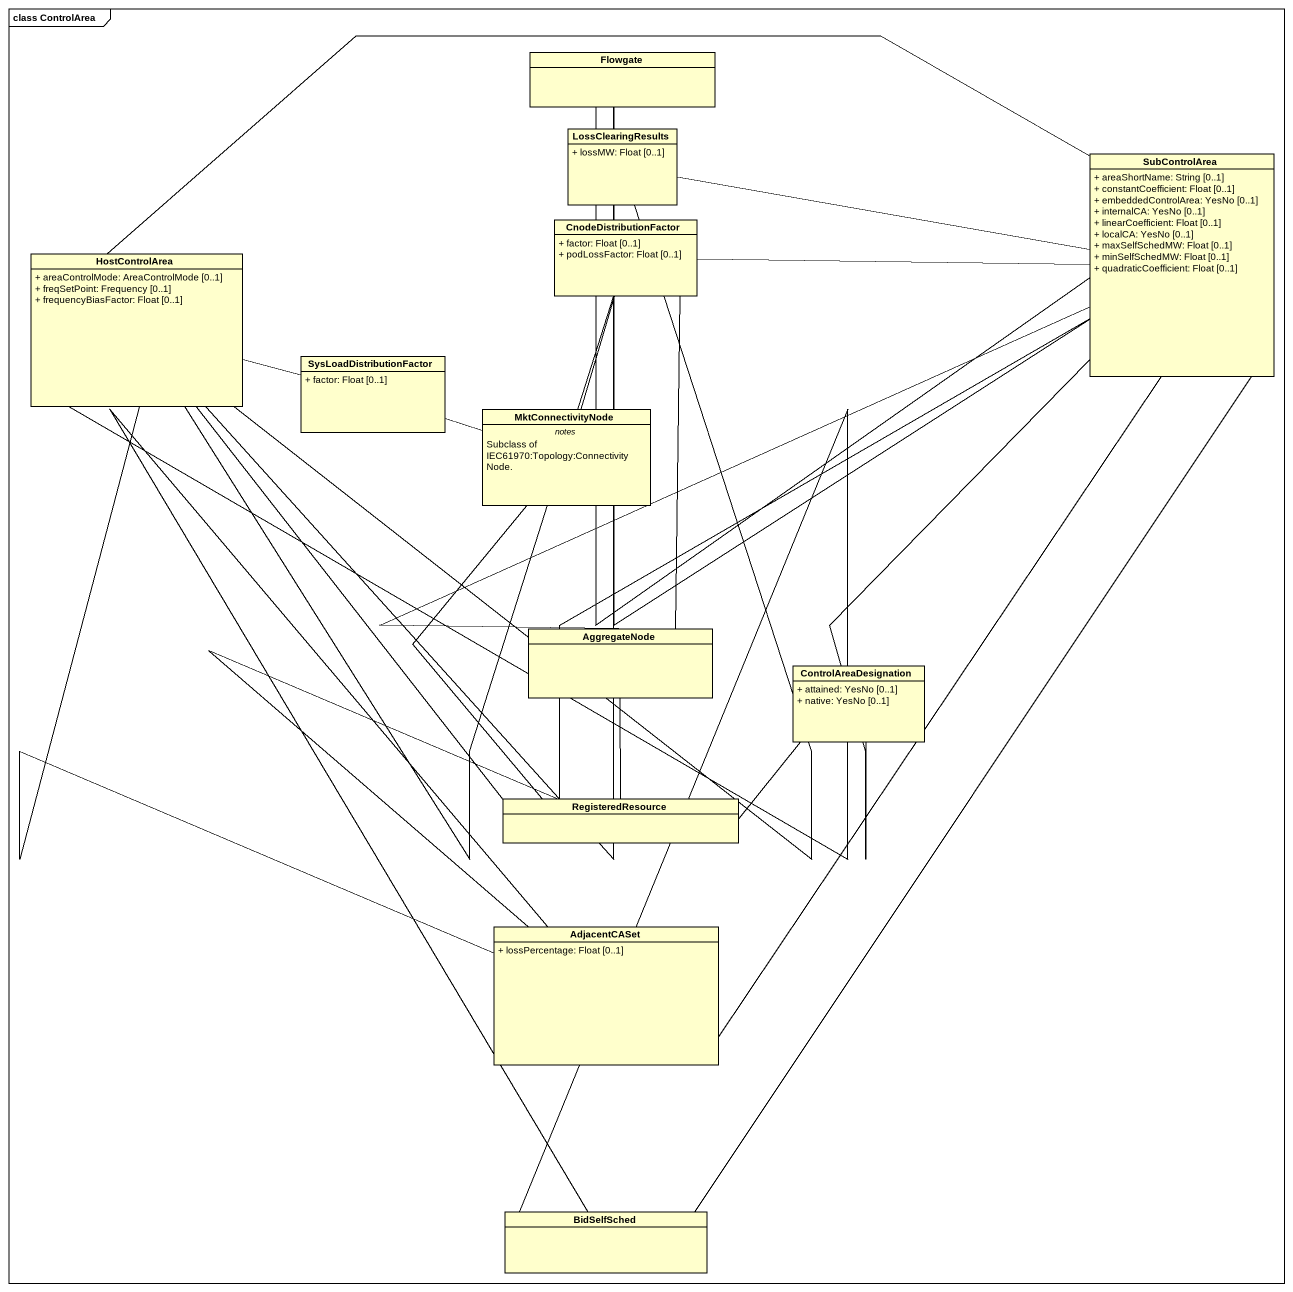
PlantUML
@startuml
mainframe class ControlArea
hide circle
hide empty members
skinparam classAttributeIconSize 0
class Flowgate
class LossClearingResults {
  + lossMW: Float [0..1]
}
class SubControlArea {
  + areaShortName: String [0..1]
  + constantCoefficient: Float [0..1]
  + embeddedControlArea: YesNo [0..1]
  + internalCA: YesNo [0..1]
  + linearCoefficient: Float [0..1]
  + localCA: YesNo [0..1]
  + maxSelfSchedMW: Float [0..1]
  + minSelfSchedMW: Float [0..1]
  + quadraticCoefficient: Float [0..1]
}
class HostControlArea {
  + areaControlMode: AreaControlMode [0..1]
  + freqSetPoint: Frequency [0..1]
  + frequencyBiasFactor: Float [0..1]
}
class CnodeDistributionFactor {
  + factor: Float [0..1]
  + podLossFactor: Float [0..1]
}
class SysLoadDistributionFactor {
  + factor: Float [0..1]
}
class MktConnectivityNode {
  -- notes --
  Subclass of IEC61970:Topology:ConnectivityNode.
}
class AggregateNode
class ControlAreaDesignation {
  + attained: YesNo [0..1]
  + native: YesNo [0..1]
}
class RegisteredResource
class AdjacentCASet {
  + lossPercentage: Float [0..1]
}
class BidSelfSched
Flowgate -right- SubControlArea
Flowgate -right- SubControlArea
LossClearingResults -right- SubControlArea
SubControlArea -- BidSelfSched
HostControlArea -right- Flowgate
HostControlArea -right- LossClearingResults
HostControlArea -right- SubControlArea
HostControlArea -right- CnodeDistributionFactor
HostControlArea -right- SysLoadDistributionFactor
HostControlArea -- RegisteredResource
HostControlArea -- AdjacentCASet
HostControlArea -- BidSelfSched
CnodeDistributionFactor -right- SubControlArea
CnodeDistributionFactor -- MktConnectivityNode
SysLoadDistributionFactor -right- MktConnectivityNode
AggregateNode -up- SubControlArea
AggregateNode -up- CnodeDistributionFactor
ControlAreaDesignation -up- SubControlArea
ControlAreaDesignation -left- RegisteredResource
RegisteredResource -up- SubControlArea
RegisteredResource -up- MktConnectivityNode
RegisteredResource -up- AggregateNode
RegisteredResource -- AdjacentCASet
AdjacentCASet -up- SubControlArea
AdjacentCASet -- BidSelfSched
@enduml
